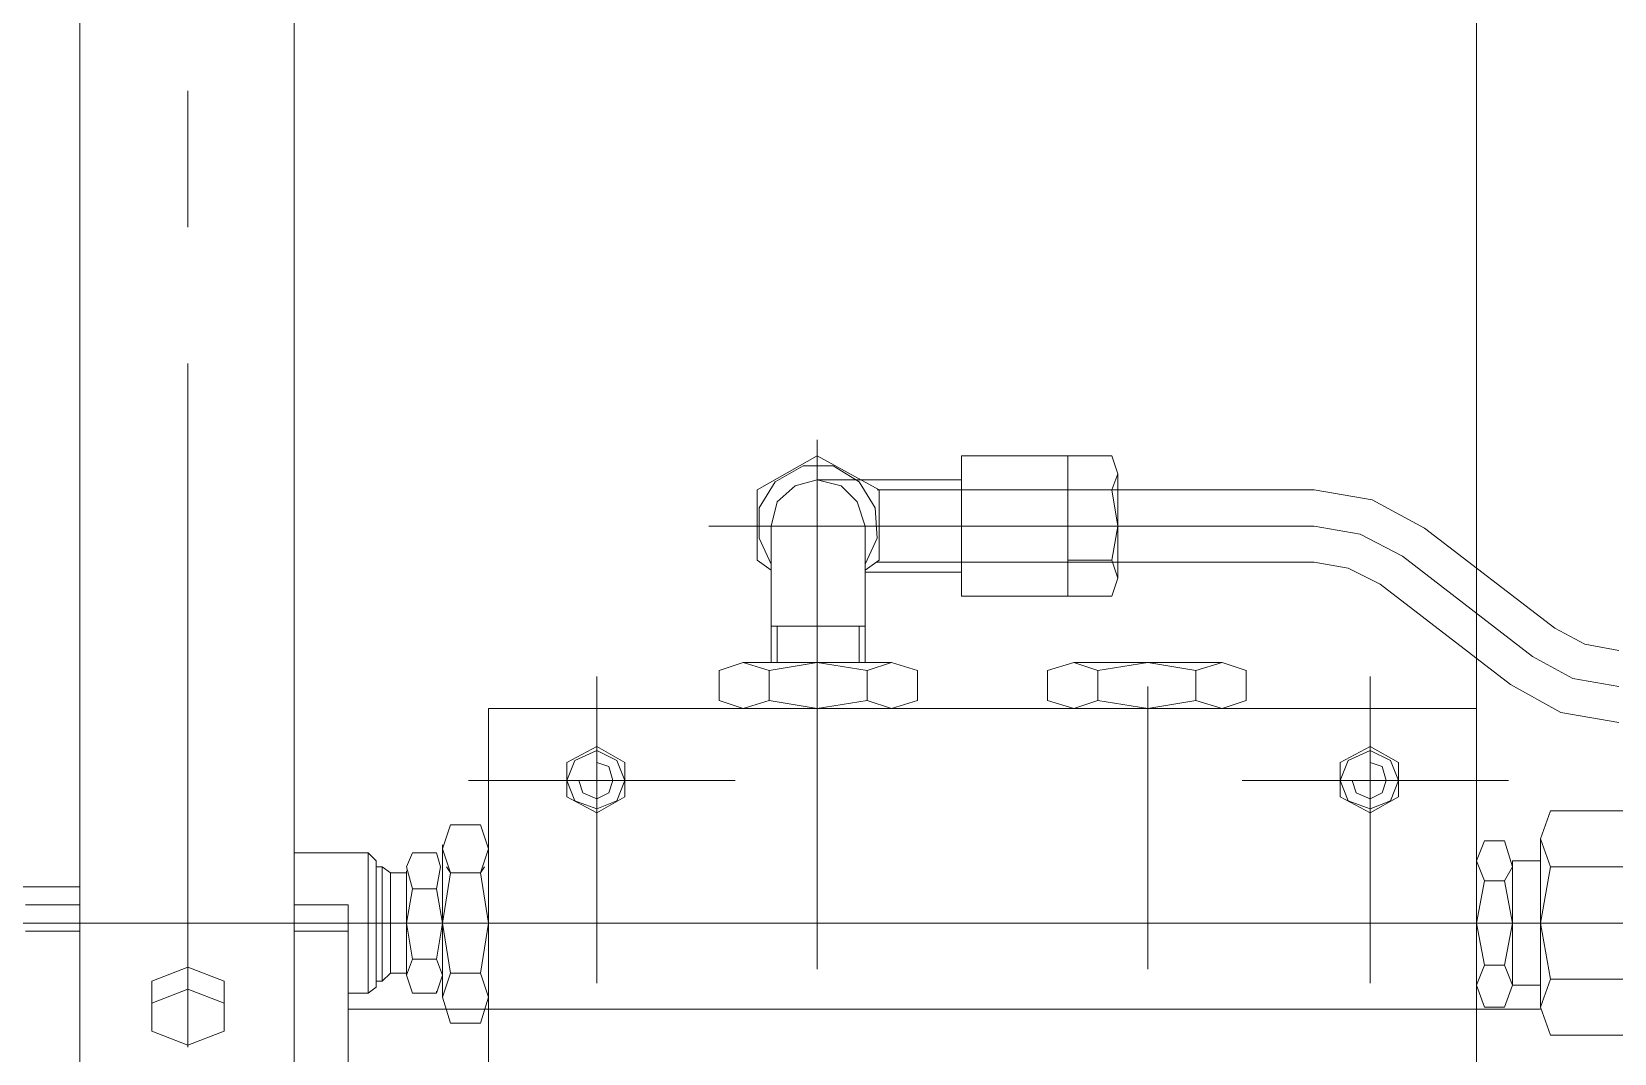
# Model space of a CAD drawing. Header units: millimetres. Extents: x 25083 to 52777, y 24772 to 45779.
# Drawn here: x 49317 to 49427.5, y 36955.3 to 37026.7 of the extents above; entities that cross this region are included whole.
import ezdxf

# ---------------------------------------------------------------- set-up
doc = ezdxf.new("R2010")
doc.units = ezdxf.units.MM
doc.layers.add('小车', color=7, linetype='Continuous')
doc.styles.get("Standard").update_dxf_attribs({"font": ''})
doc.styles.get('Standard').set_extended_font_data('SimSun')
doc.dimstyles.new('15', dxfattribs={"dimtxt": 15, "dimasz": 10, "dimexe": 2, "dimexo": 1, "dimgap": 1, "dimtad": 1, "dimdsep": 46, "dimtxsty": 'Standard', "dimcen": 2.5, "dimadec": 0, "dimazin": 0, "dimtfac": 1, "dimtmove": 2, "dimatfit": 3, "dimfxl": 1, "dimtolj": 1, "dimarcsym": 0})

# ---------------------------------------------------------------- blocks, each defined once
blk = doc.blocks.new('*D471')
at = {"layer": 'DEFPOINTS', "color": 0}
for p in [(37119.2, 116894.7), (37119.2, 116859.78), (37149.16, 116859.78)]:
    blk.add_point(p, dxfattribs=at)
at = {"layer": '小车', "color": 0, "linetype": 'Continuous', "lineweight": -2}
for p, q in [((37119.2, 116860.78), (37119.2, 116896.7)), ((37149.16, 116860.78), (37149.16, 116896.7)), ((37139.16, 116894.7), (37129.2, 116894.7))]:
    blk.add_line(p, q, dxfattribs=at)
at = {"layer": '小车', "color": 0}
for points in [[(37129.2, 116896.37), (37129.2, 116893.04), (37119.2, 116894.7)], [(37139.16, 116896.37), (37139.16, 116893.04), (37149.16, 116894.7)]]:
    blk.add_solid(points, dxfattribs=at)
at = {"layer": '小车', "color": 0, "insert": (37185.09, 116894.7), "char_height": 15, "attachment_point": 5}
blk.add_mtext('\\A1;29.96', dxfattribs=at)
blk = doc.blocks.new('A$C1A4175F5')
at = {"layer": '小车', "color": 1, "lineweight": 0}
for points in [[(1187.498, 502.968), (1187.498, 514.307), (1186.658, 518.087), (1184.559, 521.307), (1169.3, 536.565)], [(1187.498, 502.968), (1187.498, 514.307), (1186.658, 518.087), (1184.559, 521.307), (1169.3, 536.565)], [(1204.017, 512.907), (1204.577, 509.688), (1206.116, 506.888)], [(1206.116, 506.888), (1213.116, 497.789)], [(1187.498, 456.913), (1187.498, 504.508)], [(1197.437, 486.59), (1197.437, 505.208)], [(1197.437, 486.59), (1197.437, 505.208)], [(1148.442, 502.968), (1189.738, 502.968)], [(1148.442, 502.968), (1189.738, 502.968)], [(1207.096, 502.968), (1171.4, 502.968)], [(1261.271, 502.968), (1207.096, 502.968)], [(1215.216, 491.63), (1214.656, 494.849), (1213.116, 497.789)], [(1183.299, 495.549), (1204.717, 495.549)], [(1215.216, 449.354), (1215.216, 491.63)], [(1184.279, 480.011), (1204.017, 480.011)], [(1215.216, 477.911), (1215.216, 456.913)], [(1215.216, 450.894), (1215.216, 462.932)], [(1208.216, 459.853), (1205.697, 459.853)], [(1184.279, 456.913), (1208.776, 456.913)], [(1184.279, 456.913), (1221.235, 456.913)], [(1187.498, 432.416), (1187.498, 456.913)], [(1220.115, 456.913), (1202.477, 456.913)], [(1208.216, 454.113), (1205.697, 454.113)], [(1197.437, 432.556), (1197.437, 451.174)], [(1183.299, 441.515), (1204.717, 441.515)], [(1191.838, 441.515), (1202.477, 441.515)], [(1187.498, 432.416), (1187.498, 406.938)], [(1187.498, 399.939), (1187.498, 422.057)], [(1226.554, 412.958), (1178.819, 412.958)], [(1245.592, 412.958), (1236.073, 412.958)]]:
    blk.add_lwpolyline(points, dxfattribs=at)
at = {"layer": '小车', "color": 7, "lineweight": 0}
for points in [[(1179.659, 513.887), (1179.659, 508.148)], [(1183.579, 513.887), (1183.579, 508.148)], [(1191.418, 513.887), (1191.418, 508.148)], [(1195.338, 513.887), (1195.338, 508.148)], [(1201.497, 512.907), (1202.197, 508.848), (1204.157, 505.348)], [(1206.536, 512.907), (1206.956, 510.528), (1208.076, 508.428)], [(1179.659, 508.148), (1181.619, 507.448), (1183.579, 508.148)], [(1183.579, 508.148), (1187.498, 507.448), (1191.418, 508.148)], [(1191.418, 508.148), (1193.378, 507.448), (1195.338, 508.148)], [(1208.076, 508.428), (1215.076, 499.329)], [(1181.479, 502.968), (1181.479, 507.448)], [(1193.378, 507.448), (1181.619, 507.448)], [(1183.159, 505.488), (1183.159, 507.448)], [(1191.838, 505.488), (1191.838, 507.448)], [(1184.559, 504.928), (1183.159, 505.488), (1181.619, 504.928)], [(1191.418, 505.488), (1183.159, 505.488)], [(1190.438, 504.928), (1187.498, 505.488), (1184.559, 504.928)], [(1191.418, 505.488), (1190.438, 504.928)], [(1191.838, 505.488), (1191.418, 505.488)], [(1193.238, 504.928), (1191.418, 505.488)], [(1204.157, 505.348), (1211.156, 496.249)], [(1181.619, 504.928), (1181.619, 503.528)], [(1184.559, 504.928), (1184.559, 503.528)], [(1190.438, 504.928), (1190.438, 503.528)], [(1193.238, 504.928), (1193.238, 503.528)], [(1181.619, 503.528), (1183.159, 502.968), (1184.559, 503.528)], [(1184.559, 503.528), (1187.498, 502.968), (1190.438, 503.528)], [(1190.438, 503.528), (1191.838, 502.968), (1193.238, 503.528)], [(1191.418, 502.968), (1172.52, 502.968)], [(1181.479, 424.156), (1181.479, 502.968)], [(1181.479, 502.968), (1202.477, 502.968)], [(1181.479, 502.968), (1202.477, 502.968)], [(1181.479, 502.968), (1202.477, 502.968)], [(1191.838, 502.968), (1183.159, 502.968)], [(1202.477, 502.968), (1191.418, 502.968)], [(1191.418, 502.968), (1194.358, 502.968)], [(1191.418, 502.968), (1202.477, 502.968)], [(1191.418, 502.968), (1202.477, 502.968)], [(1202.477, 502.968), (1191.418, 502.968)], [(1202.477, 502.968), (1202.477, 487.99)], [(1202.477, 433.955), (1202.477, 502.968)], [(1202.477, 502.968), (1202.477, 433.955)], [(1202.477, 502.968), (1202.477, 487.99)], [(1202.477, 502.968), (1202.477, 433.955)], [(1202.477, 433.955), (1202.477, 502.968)], [(1202.477, 502.968), (1202.477, 433.955)], [(1217.735, 491.63), (1217.035, 495.689), (1215.076, 499.329)], [(1197.437, 492.469), (1197.437, 498.489)], [(1197.437, 492.609), (1197.437, 498.349)], [(1198.697, 495.549), (1198.417, 496.389), (1197.437, 496.669), (1196.597, 496.389), (1196.177, 495.549), (1196.597, 494.569), (1197.437, 494.289)], [(1191.838, 495.549), (1202.477, 495.549)], [(1200.797, 495.549), (1194.218, 495.549)], [(1200.377, 495.549), (1194.638, 495.549)], [(1212.696, 491.63), (1212.276, 494.009), (1211.156, 496.249)], [(1212.696, 461.113), (1212.696, 491.63)], [(1217.735, 461.113), (1217.735, 491.63)], [(1203.037, 486.87), (1202.477, 485.19), (1203.037, 483.37)], [(1205.137, 486.87), (1203.037, 486.87)], [(1205.137, 483.37), (1205.697, 485.19), (1205.137, 486.87)], [(1202.477, 474.831), (1202.477, 485.19)], [(1205.697, 474.831), (1205.697, 485.19)], [(1203.037, 483.37), (1202.477, 480.011), (1203.037, 476.511)], [(1205.137, 483.37), (1203.037, 483.37)], [(1205.137, 476.511), (1205.697, 480.011), (1205.137, 483.37)], [(1212.836, 477.491), (1211.576, 477.911), (1210.316, 477.491)], [(1218.855, 477.911), (1211.576, 477.911)], [(1217.735, 477.491), (1215.216, 477.911), (1212.836, 477.491)], [(1220.115, 477.491), (1218.855, 477.911), (1217.735, 477.491)], [(1203.037, 476.511), (1202.477, 474.831), (1203.037, 473.011)], [(1205.137, 476.511), (1203.037, 476.511)], [(1205.137, 473.011), (1205.697, 474.831), (1205.137, 476.511)], [(1210.316, 477.491), (1210.316, 466.992)], [(1212.836, 477.491), (1212.836, 474.411)], [(1217.735, 477.491), (1217.735, 474.411)], [(1220.115, 477.491), (1220.115, 466.992)], [(1210.316, 474.411), (1220.115, 474.411)], [(1205.137, 473.011), (1203.037, 473.011)], [(1210.316, 466.992), (1220.115, 466.992)], [(1211.996, 460.273), (1211.996, 466.992)], [(1218.435, 456.913), (1218.435, 466.992)], [(1203.037, 463.912), (1202.477, 462.093), (1203.037, 460.413)], [(1203.037, 463.912), (1202.477, 462.093), (1203.037, 460.413)], [(1205.137, 463.912), (1203.037, 463.912)], [(1205.137, 463.912), (1203.037, 463.912)], [(1205.137, 460.413), (1205.697, 462.093), (1205.137, 463.912)], [(1205.137, 460.413), (1205.697, 462.093), (1205.137, 463.912)], [(1202.477, 450.894), (1202.477, 462.932)], [(1202.477, 450.894), (1202.477, 462.932)], [(1202.477, 451.734), (1202.477, 462.093)], [(1202.477, 451.734), (1202.477, 462.093)], [(1205.697, 451.734), (1205.697, 462.093)], [(1205.697, 451.734), (1205.697, 462.093)], [(1212.136, 460.273), (1212.836, 461.253)], [(1212.556, 453.693), (1214.376, 452.854), (1216.475, 452.854), (1218.295, 453.973), (1219.415, 455.933), (1219.415, 458.033), (1218.295, 459.853), (1216.475, 460.973), (1214.376, 461.113), (1212.556, 460.273)], [(1212.836, 461.253), (1217.735, 461.253)], [(1217.735, 461.253), (1220.115, 456.913)], [(1203.037, 460.413), (1202.477, 456.913), (1203.037, 453.553)], [(1203.037, 460.413), (1202.477, 456.913), (1203.037, 453.553)], [(1205.137, 460.413), (1203.037, 460.413)], [(1205.137, 460.413), (1203.037, 460.413)], [(1205.137, 453.553), (1205.697, 456.913), (1205.137, 460.413)], [(1205.137, 453.553), (1205.697, 456.913), (1205.137, 460.413)], [(1211.996, 460.273), (1205.697, 460.273)], [(1215.216, 460.273), (1205.697, 460.273)], [(1208.216, 453.693), (1208.216, 460.273)], [(1208.216, 460.273), (1208.216, 453.693)], [(1215.216, 453.693), (1216.895, 454.113), (1218.015, 455.373), (1218.435, 456.913), (1218.015, 458.593), (1216.895, 459.713), (1215.216, 460.273)], [(1202.477, 456.913), (1205.697, 456.913)], [(1215.216, 453.693), (1216.895, 454.113), (1218.015, 455.373), (1218.435, 456.913)], [(1220.115, 456.913), (1217.735, 452.714)], [(1203.037, 453.553), (1202.477, 451.734), (1203.037, 450.054)], [(1203.037, 453.553), (1202.477, 451.734), (1203.037, 450.054)], [(1205.137, 453.553), (1203.037, 453.553)], [(1205.137, 453.553), (1203.037, 453.553)], [(1205.137, 450.054), (1205.697, 451.734), (1205.137, 453.553)], [(1205.137, 450.054), (1205.697, 451.734), (1205.137, 453.553)], [(1215.216, 453.693), (1205.697, 453.693)], [(1215.216, 453.693), (1205.697, 453.693)], [(1212.836, 452.714), (1212.136, 453.693)], [(1212.836, 452.714), (1217.735, 452.714)], [(1205.137, 450.054), (1203.037, 450.054)], [(1205.137, 450.054), (1203.037, 450.054)], [(1197.437, 432.556), (1197.437, 445.574)], [(1197.437, 438.435), (1197.437, 444.454)], [(1197.437, 438.575), (1197.437, 444.314)], [(1198.697, 441.515), (1198.417, 442.355), (1197.437, 442.635), (1196.597, 442.355), (1196.177, 441.515), (1196.597, 440.535), (1197.437, 440.255)], [(1200.797, 441.515), (1194.218, 441.515)], [(1194.638, 441.515), (1200.377, 441.515)], [(1172.52, 433.955), (1191.418, 433.955)], [(1183.999, 433.396), (1182.319, 433.955), (1180.499, 433.396)], [(1180.499, 433.396), (1180.499, 431.296)], [(1181.479, 433.815), (1181.479, 433.955)], [(1202.477, 433.955), (1181.479, 433.955)], [(1202.477, 433.955), (1181.479, 433.955)], [(1181.479, 430.876), (1181.479, 433.815)], [(1192.678, 433.955), (1182.319, 433.955)], [(1190.998, 433.396), (1187.498, 433.955), (1183.999, 433.396)], [(1183.999, 433.396), (1183.999, 431.296)], [(1194.358, 433.396), (1192.678, 433.955), (1190.998, 433.396)], [(1191.418, 433.675), (1190.998, 433.396)], [(1190.998, 433.396), (1190.998, 431.296)], [(1191.418, 433.955), (1202.477, 433.955)], [(1202.477, 433.955), (1191.418, 433.955)], [(1202.477, 433.955), (1191.418, 433.955)], [(1191.418, 433.955), (1202.477, 433.955)], [(1194.358, 433.396), (1194.358, 431.296)], [(1180.499, 431.296), (1182.319, 430.736), (1183.999, 431.296)], [(1183.999, 431.296), (1187.498, 430.736), (1190.998, 431.296)], [(1190.998, 431.296), (1191.418, 431.016)], [(1190.998, 431.296), (1192.678, 430.736), (1194.358, 431.296)], [(1192.958, 430.736), (1182.319, 430.736)], [(1184.979, 430.316), (1183.859, 430.736), (1182.599, 430.316)], [(1182.739, 430.316), (1182.599, 430.316)], [(1182.599, 428.636), (1182.599, 430.316)], [(1190.998, 430.736), (1183.999, 430.736)], [(1190.018, 430.736), (1184.279, 430.736)], [(1189.878, 430.316), (1187.498, 430.736), (1184.979, 430.316)], [(1184.979, 428.636), (1184.979, 430.316)], [(1191.418, 430.596), (1189.878, 430.316)], [(1189.878, 428.636), (1189.878, 430.316)], [(1192.398, 430.316), (1191.418, 430.596)], [(1192.398, 428.636), (1192.398, 430.316)], [(1182.599, 428.636), (1183.859, 428.216), (1184.979, 428.636)], [(1183.859, 428.216), (1191.138, 428.216)], [(1183.999, 427.096), (1183.999, 428.216)], [(1184.979, 428.636), (1187.498, 428.216), (1189.878, 428.636)], [(1189.878, 428.636), (1191.418, 428.216)], [(1190.998, 427.096), (1190.998, 428.216)], [(1191.418, 428.216), (1192.398, 428.636)], [(1183.439, 426.536), (1183.999, 427.096)], [(1190.998, 427.096), (1183.999, 427.096)], [(1191.418, 426.536), (1190.998, 427.096)], [(1182.599, 425.556), (1183.019, 426.116)], [(1191.418, 426.116), (1183.019, 426.116)], [(1183.439, 426.116), (1183.439, 426.536)], [(1191.418, 426.536), (1183.439, 426.536)], [(1191.418, 426.116), (1191.418, 426.536)], [(1191.838, 426.116), (1191.418, 426.116)], [(1191.838, 426.116), (1192.398, 425.556)], [(1182.599, 424.156), (1182.599, 425.556)], [(1191.418, 425.556), (1182.599, 425.556)], [(1192.398, 425.556), (1191.418, 425.556)], [(1192.398, 420.377), (1192.398, 425.556)], [(1126.465, 424.156), (1188.758, 424.156)], [(1186.938, 424.156), (1186.938, 420.377)], [(1188.758, 424.156), (1188.758, 420.377)], [(1171.82, 420.377), (1269.95, 420.377)], [(1178.959, 412.958), (1179.939, 415.477)], [(1179.939, 415.477), (1183.439, 415.477)], [(1181.899, 415.477), (1182.879, 412.958)], [(1183.439, 415.477), (1184.419, 412.958)], [(1179.939, 410.438), (1178.959, 412.958)], [(1182.879, 412.958), (1181.899, 410.438)], [(1184.419, 412.958), (1183.439, 410.438)], [(1183.439, 410.438), (1179.939, 410.438)], [(1230.194, 405.398), (1171.82, 405.398)], [(1186.938, 405.398), (1186.938, 401.619)], [(1188.758, 405.398), (1188.758, 401.619)], [(1190.018, 405.398), (1190.018, 399.939)], [(1269.95, 405.398), (1230.194, 405.398)]]:
    blk.add_lwpolyline(points, dxfattribs=at)
at = {"layer": '小车', "color": 6, "lineweight": 0}
for points in [[(1184.979, 502.968), (1187.358, 502.968)], [(1189.178, 502.968), (1191.418, 502.968)], [(1187.358, 433.955), (1184.979, 433.955)], [(1191.418, 433.955), (1189.178, 433.955)]]:
    blk.add_lwpolyline(points, dxfattribs=at)
at = {"layer": '小车', "color": 7, "lineweight": 0}
for points in [[(1198.697, 493.449), (1199.817, 495.549), (1198.697, 497.509), (1196.317, 497.509), (1195.198, 495.549), (1196.317, 493.449), (1198.697, 493.449)], [(1199.537, 495.549), (1198.837, 496.949), (1197.437, 497.509), (1196.038, 496.949), (1195.478, 495.549), (1196.038, 494.009), (1197.437, 493.449), (1198.837, 494.009), (1199.537, 495.549)], [(1198.697, 439.415), (1199.817, 441.515), (1198.697, 443.474), (1196.317, 443.474), (1195.198, 441.515), (1196.317, 439.415), (1198.697, 439.415)], [(1199.537, 441.515), (1198.837, 442.915), (1197.437, 443.474), (1196.038, 442.915), (1195.478, 441.515), (1196.038, 439.975), (1197.437, 439.415), (1198.837, 439.975), (1199.537, 441.515)]]:
    blk.add_lwpolyline(points, close=True, dxfattribs=at)
at = {"layer": '小车', "color": 3, "lineweight": 0}
for points in [[(1208.216, 459.853), (1205.697, 459.853)], [(1208.216, 454.113), (1205.697, 454.113)]]:
    blk.add_lwpolyline(points, dxfattribs=at)
at = {"layer": '小车'}
dim = blk.add_linear_dim(base=(1151.522, 705.449), p1=(1181.479, 670.531), p2=(1151.522, 670.531), dimstyle='15', override={"dimfxl": 0.18}, dxfattribs=at)
dim.commit()
dim.dimension.update_dxf_attribs({"geometry": '*D471', "text_midpoint": (1217.407, 705.449), "dimtype": 128, "insert": (-35967.681, -116189.253)})

msp = doc.modelspace()

# ---------------------------------------------------------------- block references
at = {"layer": '小车', "ltscale": 10, "xscale": -1, "rotation": 270}
msp.add_blockref('A$C1A4175F5', (48914.945, 35776.933), dxfattribs=at)

doc.saveas('drawing.dxf')
